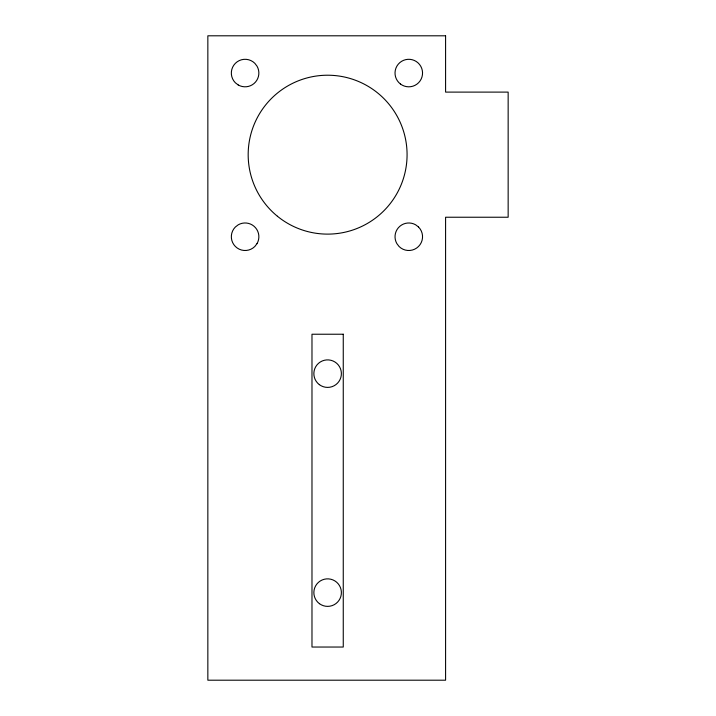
<?xml version="1.0" encoding="UTF-8"?>
<svg xmlns="http://www.w3.org/2000/svg" width="716" height="716" viewBox="0 0 716 716"><rect width="100%" height="100%" fill="white"/><g stroke="black" fill="none" stroke-linecap="round" stroke-linejoin="round"><path stroke-width="1.07" d="M257.026 243.619L254.833 246.474A13.765 13.765 0 0 1 235.367 246.474A13.765 13.765 0 0 1 235.367 227.008L238.222 224.815A13.765 13.765 0 0 1 257.026 243.619M445.585 35.8L207.846 35.8L207.846 680.2L445.585 680.2L445.585 217.234L508.154 217.234L508.154 92.104L445.585 92.104L445.585 35.8M343.259 334.229L311.979 334.229L311.979 647.04L343.259 647.04L343.259 334.229M238.222 84.971L235.367 82.788A13.765 13.765 0 0 1 235.367 63.321A13.765 13.765 0 0 1 254.833 63.321L257.026 66.176A13.765 13.765 0 0 1 238.222 84.971M418.52 227.008L415.665 224.815A13.765 13.765 0 0 0 396.87 243.619L399.054 246.474A13.765 13.765 0 0 0 418.52 246.474A13.765 13.765 0 0 0 418.52 227.008M277.396 216.232A79.458 79.458 0 0 0 406.053 167.383A79.458 79.458 0 0 0 299.422 80.389A79.458 79.458 0 0 0 277.396 216.232M400.405 83.978A13.765 13.765 0 0 0 422.431 74.849A13.765 13.765 0 0 0 403.52 60.341A13.765 13.765 0 0 0 400.405 83.978M319.336 384.635A13.765 13.765 0 0 0 341.281 375.318A13.765 13.765 0 0 0 322.245 360.971A13.765 13.765 0 0 0 319.336 384.635M319.434 603.678A13.765 13.765 0 0 0 341.299 594.173A13.765 13.765 0 0 0 322.137 579.987A13.765 13.765 0 0 0 319.434 603.678"/></g></svg>
